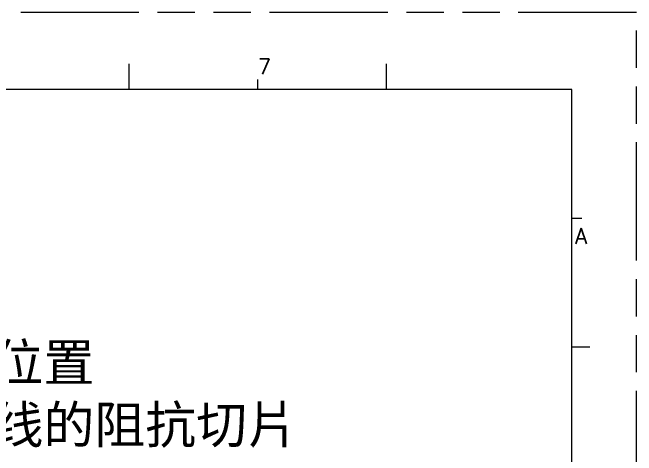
# Model space of a CAD drawing. Extents: x 3811 to 4253, y -432 to -307.
# Drawn here: x 4202.9 to 4253.1, y -347.4 to -311.8 of the extents above; entities that cross this region are included whole.
import ezdxf

# ---------------------------------------------------------------- set-up
doc = ezdxf.new("R2010")
doc.units = 0
doc.linetypes.add('PHANTOM', pattern=[29.5, 9.5, -1.5, 3, -1.5, 3, -1.5, 9.5])
doc.layers.get('0').update_dxf_attribs({"lineweight": 9})
doc.layers.add('0PAPERF', color=2, linetype='PHANTOM', lineweight=9, plot=False)
doc.layers.add('備註', color=1, linetype='Continuous', lineweight=9)
doc.styles.add('SIMPLEX', font='simplex.shx')
doc.styles.get("Standard").update_dxf_attribs({"font": 'PMingLiU.ttf'})

msp = doc.modelspace()

# ---------------------------------------------------------------- linework, layer by layer
for p, q in [((4212.303, -318.006), (4212.303, -315.938)), ((4232.983, -318.006), (4232.983, -315.938)), ((4222.643, -318.006), (4222.643, -317.178)), ((4247.872, -318.006), (4088.226, -318.006)), ((4247.872, -428.434), (4247.872, -318.006)), ((4247.872, -328.345), (4248.699, -328.345)), ((4247.872, -338.685), (4249.32, -338.685))]:
    msp.add_line(p, q)
at = {"layer": '0PAPERF'}
for p, q in [((4253.084, -311.799), (4083.469, -311.799)), ((4253.084, -431.743), (4253.084, -311.799))]:
    msp.add_line(p, q, dxfattribs=at)

# ---------------------------------------------------------------- texts
at = {"style": 'SIMPLEX'}
for s, height, p in [('7', 1.241, (4222.643, -316.765)), ('A', 1.257, (4248.155, -330.413))]:
    msp.add_text(s, height=height, dxfattribs=at).set_placement(p)
at = {"layer": '備註', "color": 1, "lineweight": 0, "insert": (4193.135, -338.458), "char_height": 3, "attachment_point": 1}
msp.add_mtext('{\\fPMingLiU|b0|i0|c136|p2;\\C256;切片位置\\P切双线的阻抗切片}', dxfattribs=at)

doc.saveas('drawing.dxf')
